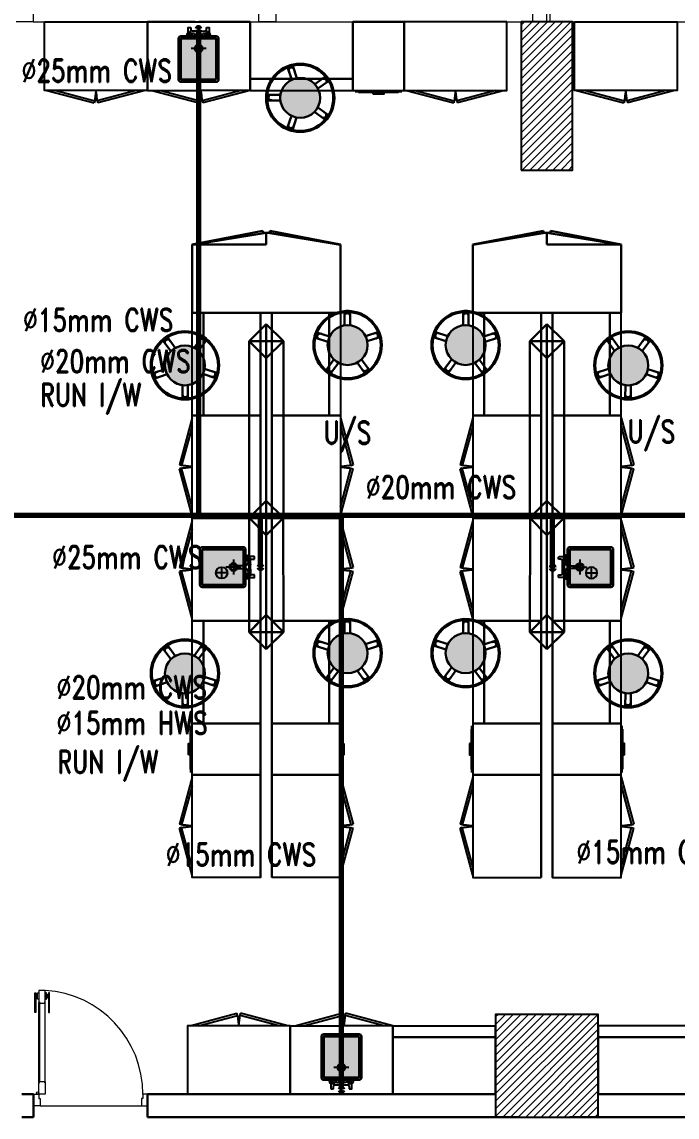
# Model space of a CAD drawing. Extents: x 800 to 995, y 398 to 804.
# Drawn here: x 875.2 to 880.94, y 754.73 to 764.33 of the extents above; entities that cross this region are included whole.
import ezdxf

# ---------------------------------------------------------------- set-up
doc = ezdxf.new("R2010")
doc.units = 0
doc.header["$MEASUREMENT"] = 0
for name, pattern in [('ACAD_ISO02W100', [15, 12, -3]), ('CENTERX2', [4, 2.5, -0.5, 0.5, -0.5]), ('DASHED', [19.05, 12.7, -6.35])]:
    doc.linetypes.add(name, pattern=pattern)
doc.layers.get('0').update_dxf_attribs({"color": 252, "linetype": 'CONTINUOUS', "lineweight": 30})
for name, color, linetype in [('-FUR', 252, 'CONTINUOUS'), ('LAYER8', 3, 'CONTINUOUS'), ('SAN', 2, 'CONTINUOUS')]:
    doc.layers.add(name, color=color, linetype=linetype)
for name, color, linetype, lineweight in [('axis', 1, 'CENTERX2', 5), ('Column', 6, 'CONTINUOUS', 25), ('DOOR', 30, 'CONTINUOUS', 9), ('elev', 90, 'CONTINUOUS', 9), ('hatch', 252, 'CONTINUOUS', 9), ('P-C-WATER', 5, 'CONTINUOUS', 70), ('P-TEXT', 1, 'CONTINUOUS', 25), ('Wall', 252, 'CONTINUOUS', 30), ('WINDOW', 252, 'CONTINUOUS', 5)]:
    doc.layers.add(name, color=color, linetype=linetype, lineweight=lineweight)
doc.styles.add('ROMANC', font='romand.shx')

# ---------------------------------------------------------------- blocks, each defined once
blk = doc.blocks.new('YY5Y5')
at = {"layer": 'SAN', "color": 1}
for p, q in [((433.83, 542.04), (433.83, 538.56)), ((435.73, 542.41), (434.2, 542.41)), ((435.73, 540.55), (435.73, 542.41)), ((446.18, 539.55), (436.73, 539.55)), ((443.04, 539.55), (446.16, 539.55)), ((447.16, 542.41), (447.16, 540.55)), ((448.69, 542.41), (447.16, 542.41)), ((449.07, 538.56), (449.07, 542.04)), ((434.16, 537.56), (433.7, 538.02)), ((434.16, 536.15), (433.7, 535.69)), ((435.58, 537.56), (436.04, 538.02)), ((435.58, 536.15), (436.04, 535.69)), ((436.72, 537.65), (438.25, 537.65)), ((440.5, 535.4), (440.5, 528.74)), ((442.4, 528.74), (442.4, 535.4)), ((444.65, 537.65), (446.18, 537.65)), ((447.32, 537.56), (446.86, 538.02)), ((447.32, 536.15), (446.86, 535.69)), ((448.74, 537.56), (449.2, 538.02)), ((448.74, 536.15), (449.2, 535.69)), ((440.87, 528.36), (442.03, 528.36))]:
    blk.add_line(p, q, dxfattribs=at)
at = {"layer": 'SAN', "color": 1, "linetype": 'Continuous'}
blk.add_line((439.23, 539.55), (439.86, 539.55), dxfattribs=at)
at = {"layer": 'SAN', "color": 2, "linetype": 'DASHED'}
for points in [[(441.45, 532.42), (441.45, 521.63)], [(436.06, 527.03), (446.84, 527.03)]]:
    blk.add_lwpolyline(points, dxfattribs=at)
at = {"layer": 'SAN', "color": 1}
for centre, radius in [((434.87, 536.85), 2), ((434.87, 536.85), 1), ((434.87, 536.85), 0.8), ((448.03, 536.85), 2), ((448.03, 536.85), 1), ((448.03, 536.85), 0.8)]:
    blk.add_circle(centre, radius, dxfattribs=at)
for centre, radius, start, end in [((434.2, 542.04), 0.375, 90, 180), ((436.73, 540.55), 1, 180, 270), ((446.16, 540.55), 1, 270, 0), ((448.69, 542.04), 0.375, 0, 90), ((438.25, 535.4), 2.25, 0, 90), ((444.65, 535.4), 2.25, 90, 180), ((441.45, 527.03), 2.86, 109.43194, 70.56806), ((441.45, 527.03), 2.08, 117.27647, 62.72353), ((440.87, 528.74), 0.375, 180, 270), ((442.03, 528.74), 0.375, 270, 360)]:
    blk.add_arc(centre, radius, start, end, dxfattribs=at)
blk = doc.blocks.new('fd')
at = {"layer": '-FUR'}
h = blk.add_hatch(color=254, dxfattribs=at)
h.paths.add_polyline_path([(1322.6636, 576.6994), (1322.3536, 576.6994), (1322.3536, 577.0594), (1322.6636, 577.0594)], flags=16)
edge = h.paths.add_edge_path()
edge.add_line((1322.6636, 576.6794), (1322.3536, 576.6794))
edge.add_arc((1322.3536, 576.6994), 0.02, 180, 270, ccw=False)
edge.add_line((1322.3336, 576.6994), (1322.3336, 577.0594))
edge.add_arc((1322.3536, 577.0594), 0.02, 90, 180, ccw=False)
edge.add_line((1322.3536, 577.0794), (1322.6636, 577.0794))
edge.add_arc((1322.6636, 577.0594), 0.02, 0, 90, ccw=False)
edge.add_line((1322.6836, 577.0594), (1322.6836, 576.6994))
edge.add_arc((1322.6636, 576.6994), 0.02, -90, 0, ccw=False)
blk.add_hatch(color=253, dxfattribs=at).paths.add_polyline_path([(1322.6636, 577.0594), (1322.6636, 576.6994), (1322.3536, 576.6994), (1322.3536, 577.0594)])
h = blk.add_hatch(color=251, dxfattribs=at)
h.paths.add_polyline_path([(1322.6337, 577.0294), (1322.6636, 577.0594), (1322.6636, 576.6994), (1322.6336, 576.7294)])
h.paths.add_polyline_path([(1322.6336, 576.7294), (1322.6636, 576.6994), (1322.3536, 576.6994), (1322.3836, 576.7294)])
h = blk.add_hatch(color=252, dxfattribs=at)
h.paths.add_polyline_path([(1322.3836, 577.0294), (1322.3536, 577.0594), (1322.6636, 577.0594), (1322.6337, 577.0294)])
h.paths.add_polyline_path([(1322.3836, 576.7294), (1322.3536, 576.6994), (1322.3536, 577.0594), (1322.3836, 577.0294)])
for p, q in [((1322.4784, 577.2056), (1322.0597, 577.2056)), ((1322.4784, 577.2056), (1322.9597, 577.2056)), ((1322.0597, 576.6056), (1322.5097, 576.6056)), ((1322.9597, 576.6056), (1322.5097, 576.6056))]:
    blk.add_line(p, q, dxfattribs=at)
at = {"layer": '-FUR', "linetype": 'ACAD_ISO02W100'}
for p, q in [((1322.0597, 577.2056), (1322.5097, 577.2056)), ((1322.9597, 577.2056), (1322.5097, 577.2056)), ((1322.0997, 576.6056), (1322.5133, 576.4948)), ((1322.177, 576.6056), (1322.5185, 576.5141)), ((1322.8824, 576.6056), (1322.541, 576.5141)), ((1322.9597, 576.6056), (1322.5462, 576.4948)), ((1322.5185, 576.5141), (1322.5133, 576.4948)), ((1322.541, 576.5141), (1322.5462, 576.4948))]:
    blk.add_line(p, q, dxfattribs=at)
for centre, start, end in [((1324.045, 576.3727), 171.26112, 174.70691), ((1321.0144, 576.3727), 5.29309, 8.73888)]:
    blk.add_arc(centre, 1.5331, start, end, dxfattribs=at)
for p, q in [((1322.0597, 577.2056), (1322.0597, 576.6056)), ((1322.9597, 577.2056), (1322.9597, 576.6056))]:
    blk.add_line(p, q)
blk.add_lwpolyline([(1322.6636, 576.6794), (1322.3536, 576.6794, -0.414214), (1322.3336, 576.6994), (1322.3336, 577.0594, -0.414214), (1322.3536, 577.0794), (1322.6636, 577.0794, -0.414214), (1322.6836, 577.0594), (1322.6836, 576.6994, -0.414214)], format="xyb", close=True)
blk.add_lwpolyline([(1322.6636, 576.6794), (1322.3536, 576.6794, -0.414214), (1322.3336, 576.6994), (1322.3336, 577.0594, -0.414214), (1322.3536, 577.0794), (1322.6636, 577.0794, -0.414214), (1322.6836, 577.0594), (1322.6836, 576.6994, -0.414214)], format="xyb", close=True)
blk.add_lwpolyline([(1322.6636, 576.6994), (1322.3536, 576.6994), (1322.3536, 577.0594), (1322.6636, 577.0594)], close=True)
at = {"extrusion": (0, 0, -1), "xscale": 0.0121000000000322, "yscale": 0.0121000000000322, "zscale": -0.0121}
blk.add_blockref('YY5Y5', (-1327.8502, 570.5947), dxfattribs=at)
blk = doc.blocks.new('juy')
blk.add_line((1322.9597, 577.2056), (1322.9597, 576.6056))
blk.add_blockref('fd', (0, 0))
blk = doc.blocks.new('vfd')
at = {"layer": '-FUR'}
h = blk.add_hatch(color=254, dxfattribs=at)
h.paths.add_polyline_path([(1316.635, 565.8296), (1316.635, 566.1396), (1316.275, 566.1396), (1316.275, 565.8296)], flags=16)
edge = h.paths.add_edge_path()
edge.add_line((1316.655, 565.8296), (1316.655, 566.1396))
edge.add_ellipse((1316.635, 566.1396), major_axis=(-0.0141, -0.0141), ratio=1, start_angle=135, end_angle=225)
edge.add_line((1316.635, 566.1596), (1316.275, 566.1596))
edge.add_ellipse((1316.275, 566.1396), major_axis=(-0.0141, -0.0141), ratio=1, start_angle=225, end_angle=315)
edge.add_line((1316.255, 566.1396), (1316.255, 565.8296))
edge.add_ellipse((1316.275, 565.8296), major_axis=(0.0141, -0.0141), ratio=1, start_angle=225, end_angle=315)
edge.add_line((1316.275, 565.8096), (1316.635, 565.8096))
edge.add_ellipse((1316.635, 565.8296), major_axis=(0.0141, -0.0141), ratio=1, start_angle=-45, end_angle=45)
blk.add_hatch(color=253, dxfattribs=at).paths.add_polyline_path([(1316.275, 565.8296), (1316.635, 565.8296), (1316.635, 566.1396), (1316.275, 566.1396)])
h = blk.add_hatch(color=251, dxfattribs=at)
h.paths.add_polyline_path([(1316.305, 565.8596), (1316.275, 565.8296), (1316.635, 565.8296), (1316.605, 565.8596)])
h.paths.add_polyline_path([(1316.605, 565.8596), (1316.635, 565.8296), (1316.635, 566.1396), (1316.605, 566.1096)])
h = blk.add_hatch(color=252, dxfattribs=at)
h.paths.add_polyline_path([(1316.305, 566.1096), (1316.275, 566.1396), (1316.275, 565.8296), (1316.305, 565.8596)])
h.paths.add_polyline_path([(1316.605, 566.1096), (1316.635, 566.1396), (1316.275, 566.1396), (1316.305, 566.1096)])
blk.add_lwpolyline([(1316.655, 565.8296), (1316.655, 566.1396, 0.414214), (1316.635, 566.1596), (1316.275, 566.1596, 0.414214), (1316.255, 566.1396), (1316.255, 565.8296, 0.414214), (1316.275, 565.8096), (1316.635, 565.8096, 0.414214)], format="xyb", close=True)
blk.add_lwpolyline([(1316.655, 565.8296), (1316.655, 566.1396, 0.414214), (1316.635, 566.1596), (1316.275, 566.1596, 0.414214), (1316.255, 566.1396), (1316.255, 565.8296, 0.414214), (1316.275, 565.8096), (1316.635, 565.8096, 0.414214)], format="xyb", close=True)
blk.add_lwpolyline([(1316.635, 565.8296), (1316.635, 566.1396), (1316.275, 566.1396), (1316.275, 565.8296)], close=True)
at = {"layer": 'LAYER8'}
for p, q in [((1316.415, 566.0346), (1316.515, 566.0346)), ((1316.465, 566.0846), (1316.465, 565.9846))]:
    blk.add_line(p, q, dxfattribs=at)
blk.add_circle((1316.465, 566.0346), 0.05, dxfattribs=at)
at = {"xscale": 0.0121, "yscale": 0.0121, "zscale": 0.0121, "rotation": 89.99999999999997}
blk.add_blockref('YY5Y5', (1322.7397, 560.6431), dxfattribs=at)

msp = doc.modelspace()

# ---------------------------------------------------------------- hatches: boundary and pattern name
h = msp.add_hatch(color=256)
h.set_gradient(color1=(132, 132, 132), name='SPHERICAL')
h.paths.add_polyline_path([(877.6352, 763.8407, -1), (877.6352, 763.4907, -1)])
h = msp.add_hatch(color=256)
h.set_gradient(color1=(132, 132, 132), name='SPHERICAL')
h.paths.add_polyline_path([(877.8752, 761.4986, 1), (878.2252, 761.4986, 1)])
h = msp.add_hatch(color=256)
h.set_gradient(color1=(132, 132, 132), name='SPHERICAL')
h.paths.add_polyline_path([(879.2591, 761.4986, -1), (878.9091, 761.4986, -1)])
h = msp.add_hatch(color=256)
h.set_gradient(color1=(132, 132, 132), name='SPHERICAL')
h.paths.add_polyline_path([(876.8, 761.3206, 1), (876.45, 761.3206, 1)])
h = msp.add_hatch(color=256)
h.set_gradient(color1=(132, 132, 132), name='SPHERICAL')
h.paths.add_polyline_path([(880.3343, 761.3206, -1), (880.6843, 761.3206, -1)])
h = msp.add_hatch(color=256)
h.set_gradient(color1=(132, 132, 132), name='SPHERICAL')
h.paths.add_polyline_path([(877.8752, 758.7986, 1), (878.2252, 758.7986, 1)])
h = msp.add_hatch(color=256)
h.set_gradient(color1=(132, 132, 132), name='SPHERICAL')
h.paths.add_polyline_path([(879.2591, 758.7986, -1), (878.9091, 758.7986, -1)])
h = msp.add_hatch(color=256)
h.set_gradient(color1=(132, 132, 132), name='SPHERICAL')
h.paths.add_polyline_path([(876.8, 758.6206, 1), (876.45, 758.6206, 1)])
h = msp.add_hatch(color=256)
h.set_gradient(color1=(132, 132, 132), name='SPHERICAL')
h.paths.add_polyline_path([(880.3343, 758.6206, -1), (880.6843, 758.6206, -1)])
at = {"layer": 'hatch'}
h = msp.add_hatch(dxfattribs=at)
h.set_pattern_fill('ANSI31', color=252, scale=0.015, style=0)
h.set_pattern_definition([(45, (1093.753867, 427.209505), (-0.0336759605, 0.0336759605), [])])
h.paths.add_polyline_path([(879.5717, 763.0316), (880.0217, 763.0316), (880.0217, 764.3316), (879.5717, 764.3316)])
h = msp.add_hatch(dxfattribs=at)
h.set_pattern_fill('ANSI31', color=252, scale=0.015, style=0)
h.set_pattern_definition([(45, (1106.778867, 432.509505), (-0.0336759605, 0.0336759605), [])])
h.paths.add_polyline_path([(879.3467, 754.7316), (880.2467, 754.7316), (880.2467, 755.6316), (879.3467, 755.6316)])

# ---------------------------------------------------------------- linework, layer by layer
at = {"layer": '-FUR', "linetype": 'ACAD_ISO02W100'}
for p, q in [((878.0962, 764.3316), (878.5462, 764.3316)), ((880.0367, 764.3316), (880.9367, 764.3316)), ((875.4162, 763.7316), (875.8298, 763.6208)), ((875.4935, 763.7316), (875.835, 763.6401)), ((876.199, 763.7316), (875.8575, 763.6401)), ((876.2762, 763.7316), (875.8627, 763.6208)), ((877.1962, 763.7316), (878.0962, 763.7316)), ((878.5662, 763.7316), (878.9798, 763.6208)), ((878.6435, 763.7316), (878.985, 763.6401)), ((879.349, 763.7316), (879.0075, 763.6401)), ((879.4262, 763.7316), (879.0127, 763.6208)), ((880.0567, 763.7316), (880.4703, 763.6208)), ((880.134, 763.7316), (880.4754, 763.6401)), ((880.8394, 763.7316), (880.498, 763.6401)), ((880.9167, 763.7316), (880.5031, 763.6208)), ((875.835, 763.6401), (875.8298, 763.6208)), ((875.8575, 763.6401), (875.8627, 763.6208)), ((878.985, 763.6401), (878.9798, 763.6208)), ((879.0075, 763.6401), (879.0127, 763.6208)), ((880.4754, 763.6401), (880.4703, 763.6208)), ((880.498, 763.6401), (880.5031, 763.6208)), ((876.6876, 760.8816), (876.6876, 761.7816)), ((877.9876, 761.7816), (877.9876, 760.8816)), ((879.1467, 761.7816), (879.1467, 760.8816)), ((880.4467, 760.8816), (880.4467, 761.7816)), ((876.6876, 760.8616), (876.5768, 760.448)), ((877.2876, 760.8816), (877.2876, 759.9816)), ((877.3876, 759.9816), (877.3876, 760.8816)), ((877.9876, 760.8616), (878.0984, 760.448)), ((879.1467, 760.8616), (879.0359, 760.448)), ((879.7467, 759.9816), (879.7467, 760.8816)), ((879.8467, 760.8816), (879.8467, 759.9816)), ((880.4467, 760.8616), (880.5575, 760.448)), ((876.6876, 760.7843), (876.5961, 760.4428)), ((877.9876, 760.7843), (878.0791, 760.4428)), ((879.1467, 760.7843), (879.0552, 760.4428)), ((880.4467, 760.7843), (880.5382, 760.4428)), ((876.5961, 760.4428), (876.5768, 760.448)), ((876.5961, 760.4203), (876.5768, 760.4151)), ((876.6876, 760.0788), (876.5961, 760.4203)), ((877.9876, 760.0788), (878.0791, 760.4203)), ((878.0791, 760.4428), (878.0984, 760.448)), ((878.0791, 760.4203), (878.0984, 760.4151)), ((879.0552, 760.4428), (879.0359, 760.448)), ((879.0552, 760.4203), (879.0359, 760.4151)), ((879.1467, 760.0788), (879.0552, 760.4203)), ((880.4467, 760.0788), (880.5382, 760.4203)), ((880.5382, 760.4428), (880.5575, 760.448)), ((880.5382, 760.4203), (880.5575, 760.4151)), ((876.6876, 760.0016), (876.5768, 760.4151)), ((877.9876, 760.0016), (878.0984, 760.4151)), ((879.1467, 760.0016), (879.0359, 760.4151)), ((880.4467, 760.0016), (880.5575, 760.4151)), ((876.6876, 759.9616), (876.5768, 759.548)), ((877.2876, 759.9816), (877.2876, 759.0816)), ((877.3876, 759.0816), (877.3876, 759.9816)), ((877.9876, 759.9616), (878.0984, 759.548)), ((879.1467, 759.9616), (879.0359, 759.548)), ((879.7467, 759.0816), (879.7467, 759.9816)), ((879.8467, 759.9816), (879.8467, 759.0816)), ((880.4467, 759.9616), (880.5575, 759.548)), ((876.6876, 759.8843), (876.5961, 759.5428)), ((877.9876, 759.8843), (878.0791, 759.5428)), ((879.1467, 759.8843), (879.0552, 759.5428)), ((880.4467, 759.8843), (880.5382, 759.5428)), ((876.5961, 759.5428), (876.5768, 759.548)), ((876.5961, 759.5203), (876.5768, 759.5151)), ((876.6876, 759.1016), (876.5768, 759.5151)), ((876.6876, 759.1788), (876.5961, 759.5203)), ((877.9876, 759.1788), (878.0791, 759.5203)), ((877.9876, 759.1016), (878.0984, 759.5151)), ((878.0791, 759.5428), (878.0984, 759.548)), ((878.0791, 759.5203), (878.0984, 759.5151)), ((879.0552, 759.5428), (879.0359, 759.548)), ((879.0552, 759.5203), (879.0359, 759.5151)), ((879.1467, 759.1016), (879.0359, 759.5151)), ((879.1467, 759.1788), (879.0552, 759.5203)), ((880.4467, 759.1788), (880.5382, 759.5203)), ((880.4467, 759.1016), (880.5575, 759.5151)), ((880.5382, 759.5428), (880.5575, 759.548)), ((880.5382, 759.5203), (880.5575, 759.5151)), ((876.6876, 758.1816), (876.6876, 759.0816)), ((877.9876, 759.0816), (877.9876, 758.1816)), ((879.1467, 759.0816), (879.1467, 758.1816)), ((880.4467, 758.1816), (880.4467, 759.0816)), ((877.2876, 757.7316), (877.2876, 758.1816)), ((877.3876, 758.1816), (877.3876, 757.7316)), ((879.7467, 758.1816), (879.7467, 757.7316)), ((879.8467, 757.7316), (879.8467, 758.1816)), ((877.2876, 757.7316), (877.2876, 756.8316)), ((877.3876, 756.8316), (877.3876, 757.7316)), ((879.7467, 756.8316), (879.7467, 757.7316)), ((879.8467, 757.7316), (879.8467, 756.8316)), ((876.6876, 757.7116), (876.5768, 757.298)), ((876.6876, 757.6343), (876.5961, 757.2928)), ((877.9876, 757.7116), (878.0984, 757.298)), ((877.9876, 757.6343), (878.0791, 757.2928)), ((879.1467, 757.7116), (879.0359, 757.298)), ((879.1467, 757.6343), (879.0552, 757.2928)), ((880.4467, 757.7116), (880.5575, 757.298)), ((880.4467, 757.6343), (880.5382, 757.2928)), ((876.5961, 757.2928), (876.5768, 757.298)), ((876.5961, 757.2703), (876.5768, 757.2651)), ((876.6876, 756.8516), (876.5768, 757.2651)), ((876.6876, 756.9288), (876.5961, 757.2703)), ((877.9876, 756.9288), (878.0791, 757.2703)), ((877.9876, 756.8516), (878.0984, 757.2651)), ((878.0791, 757.2928), (878.0984, 757.298)), ((878.0791, 757.2703), (878.0984, 757.2651)), ((879.0552, 757.2928), (879.0359, 757.298)), ((879.0552, 757.2703), (879.0359, 757.2651)), ((879.1467, 756.8516), (879.0359, 757.2651)), ((879.1467, 756.9288), (879.0552, 757.2703)), ((880.4467, 756.9288), (880.5382, 757.2703)), ((880.4467, 756.8516), (880.5575, 757.2651)), ((880.5382, 757.2928), (880.5575, 757.298)), ((880.5382, 757.2703), (880.5575, 757.2651)), ((876.6667, 755.5316), (877.0803, 755.6424)), ((876.744, 755.5316), (877.0854, 755.6231)), ((877.0854, 755.6231), (877.0803, 755.6424)), ((877.108, 755.6231), (877.1131, 755.6424)), ((877.4494, 755.5316), (877.108, 755.6231)), ((877.5267, 755.5316), (877.1131, 755.6424)), ((878.4467, 755.5316), (879.3467, 755.5316)), ((881.1467, 755.5316), (880.2467, 755.5316)), ((876.6467, 754.9316), (877.5467, 754.9316))]:
    msp.add_line(p, q, dxfattribs=at)
at = {"layer": '-FUR'}
for p, q in [((878.1162, 763.7216), (878.5262, 763.7216)), ((878.1462, 763.7166), (878.4962, 763.7166)), ((876.6726, 757.7816), (876.6726, 758.1316)), ((876.6776, 757.7516), (876.6776, 758.1616)), ((877.9976, 758.1616), (877.9976, 757.7516)), ((878.0026, 758.1316), (878.0026, 757.7816)), ((879.1317, 758.1316), (879.1317, 757.7816)), ((879.1367, 758.1616), (879.1367, 757.7516)), ((880.4567, 757.7516), (880.4567, 758.1616)), ((880.4617, 757.7816), (880.4617, 758.1316))]:
    msp.add_line(p, q, dxfattribs=at)
for points in [[(875.3962, 764.3316), (876.2962, 764.3316), (876.2962, 763.7316), (875.3962, 763.7316)], [(878.0962, 763.7316), (878.5462, 763.7316), (878.5462, 764.3316), (878.0962, 764.3316)], [(879.4462, 764.3316), (878.5462, 764.3316), (878.5462, 763.7316), (879.4462, 763.7316)], [(880.0367, 764.3316), (880.9367, 764.3316), (880.9367, 763.7316), (880.0367, 763.7316)], [(877.2876, 760.8816), (877.2876, 759.9816), (876.6876, 759.9816), (876.6876, 760.8816)], [(877.3876, 759.9816), (877.3876, 760.8816), (877.9876, 760.8816), (877.9876, 759.9816)], [(879.7467, 759.9816), (879.7467, 760.8816), (879.1467, 760.8816), (879.1467, 759.9816)], [(879.8467, 760.8816), (879.8467, 759.9816), (880.4467, 759.9816), (880.4467, 760.8816)], [(877.2876, 759.9816), (877.2876, 759.0816), (876.6876, 759.0816), (876.6876, 759.9816)], [(877.3876, 759.0816), (877.3876, 759.9816), (877.9876, 759.9816), (877.9876, 759.0816)], [(879.7467, 759.0816), (879.7467, 759.9816), (879.1467, 759.9816), (879.1467, 759.0816)], [(879.8467, 759.9816), (879.8467, 759.0816), (880.4467, 759.0816), (880.4467, 759.9816)], [(876.6876, 757.7316), (876.6876, 758.1816), (877.2876, 758.1816), (877.2876, 757.7316)], [(877.9876, 758.1816), (877.9876, 757.7316), (877.3876, 757.7316), (877.3876, 758.1816)], [(879.1467, 758.1816), (879.1467, 757.7316), (879.7467, 757.7316), (879.7467, 758.1816)], [(880.4467, 757.7316), (880.4467, 758.1816), (879.8467, 758.1816), (879.8467, 757.7316)], [(877.2876, 757.7316), (877.2876, 756.8316), (876.6876, 756.8316), (876.6876, 757.7316)], [(877.3876, 756.8316), (877.3876, 757.7316), (877.9876, 757.7316), (877.9876, 756.8316)], [(879.7467, 756.8316), (879.7467, 757.7316), (879.1467, 757.7316), (879.1467, 756.8316)], [(879.8467, 757.7316), (879.8467, 756.8316), (880.4467, 756.8316), (880.4467, 757.7316)], [(876.6467, 754.9316), (877.5467, 754.9316), (877.5467, 755.5316), (876.6467, 755.5316)]]:
    msp.add_lwpolyline(points, close=True, dxfattribs=at)
at = {"layer": '-FUR', "color": 1}
for points in [[(878.2712, 763.7016), (878.3712, 763.7016), (878.3712, 763.7116), (878.2712, 763.7116)], [(876.6576, 757.9066), (876.6576, 758.0066), (876.6676, 758.0066), (876.6676, 757.9066)], [(878.0176, 758.0066), (878.0176, 757.9066), (878.0076, 757.9066), (878.0076, 758.0066)], [(879.1167, 758.0066), (879.1167, 757.9066), (879.1267, 757.9066), (879.1267, 758.0066)], [(880.4767, 757.9066), (880.4767, 758.0066), (880.4667, 758.0066), (880.4667, 757.9066)]]:
    msp.add_lwpolyline(points, close=True, dxfattribs=at)
at = {"layer": '-FUR', "linetype": 'ACAD_ISO02W100'}
for centre, start, end in [((877.3615, 763.4986), 171.26112, 174.70691), ((874.331, 763.4986), 5.29309, 8.73888), ((880.5115, 763.4986), 171.26112, 174.70691), ((877.481, 763.4986), 5.29309, 8.73888), ((882.002, 763.4986), 171.26112, 174.70691), ((878.9714, 763.4986), 5.29309, 8.73888), ((876.4547, 758.9163), 81.26112, 84.70691), ((876.4547, 761.9468), 275.29309, 278.73888), ((878.2205, 758.9163), 95.29309, 98.73888), ((878.2205, 761.9468), 261.26112, 264.70691), ((878.9138, 758.9163), 81.26112, 84.70691), ((878.9138, 761.9468), 275.29309, 278.73888), ((880.6796, 758.9163), 95.29309, 98.73888), ((880.6796, 761.9468), 261.26112, 264.70691), ((876.4547, 758.0163), 81.26112, 84.70691), ((876.4547, 761.0468), 275.29309, 278.73888), ((878.2205, 758.0163), 95.29309, 98.73888), ((878.2205, 761.0468), 261.26112, 264.70691), ((878.9138, 758.0163), 81.26112, 84.70691), ((878.9138, 761.0468), 275.29309, 278.73888), ((880.6796, 758.0163), 95.29309, 98.73888), ((880.6796, 761.0468), 261.26112, 264.70691), ((876.4547, 755.7663), 81.26112, 84.70691), ((876.4547, 758.7968), 275.29309, 278.73888), ((878.2205, 755.7663), 95.29309, 98.73888), ((878.2205, 758.7968), 261.26112, 264.70691), ((878.9138, 755.7663), 81.26112, 84.70691), ((878.9138, 758.7968), 275.29309, 278.73888), ((880.6796, 755.7663), 95.29309, 98.73888), ((880.6796, 758.7968), 261.26112, 264.70691), ((878.612, 755.7645), 185.29309, 188.73888), ((875.5814, 755.7645), 351.26112, 354.70691)]:
    msp.add_arc(centre, 1.5331, start, end, dxfattribs=at)
for p, q in [((877.1962, 763.7316), (877.1962, 764.3316)), ((878.0962, 764.3316), (878.0962, 763.7316)), ((877.5609, 763.8241), (877.5248, 763.9337)), ((877.5313, 763.9463), (877.5574, 763.9547)), ((877.6062, 763.8382), (877.5716, 763.9461)), ((878.0962, 763.8316), (877.1962, 763.8316)), ((877.763, 763.7853), (877.8561, 763.8535)), ((877.7904, 763.7466), (877.8823, 763.8129)), ((877.87, 763.8513), (877.8861, 763.829)), ((878.0962, 763.7316), (878.0962, 763.8316)), ((877.3362, 763.6535), (877.3363, 763.681)), ((877.4621, 763.6914), (877.3488, 763.6918)), ((877.4616, 763.644), (877.3462, 763.6435)), ((877.5573, 763.509), (877.5219, 763.4013)), ((877.6022, 763.4938), (877.567, 763.3839)), ((877.7602, 763.5431), (877.8516, 763.4762)), ((877.7885, 763.5812), (877.8822, 763.5137)), ((877.8843, 763.4997), (877.8681, 763.4775)), ((877.5544, 763.3775), (877.5283, 763.3861)), ((876.6876, 762.3816), (877.3076, 762.5016)), ((876.7076, 762.3816), (877.3376, 762.4816)), ((877.3076, 762.4816), (877.3076, 762.5016)), ((877.3376, 762.4816), (877.3076, 762.4816)), ((877.3376, 762.3816), (877.3376, 762.4816)), ((877.3376, 762.4816), (877.3676, 762.4816)), ((877.9676, 762.3816), (877.3526, 762.4816)), ((877.3676, 762.4816), (877.3676, 762.5016)), ((877.9876, 762.3816), (877.3676, 762.5016)), ((879.1467, 762.3816), (879.7667, 762.5016)), ((879.1667, 762.3816), (879.7817, 762.4816)), ((879.7667, 762.4816), (879.7667, 762.5016)), ((879.7967, 762.4816), (879.7667, 762.4816)), ((879.7967, 762.3816), (879.7967, 762.4816)), ((879.7967, 762.4816), (879.8267, 762.4816)), ((880.4267, 762.3816), (879.7967, 762.4816)), ((879.8267, 762.4816), (879.8267, 762.5016)), ((880.4467, 762.3816), (879.8267, 762.5016)), ((876.6876, 761.7816), (876.6876, 762.3816)), ((876.6876, 762.3816), (877.3376, 762.3816)), ((876.6876, 762.3816), (876.7076, 762.3816)), ((877.9876, 762.3816), (877.9676, 762.3816)), ((877.9876, 762.3816), (877.9876, 761.7816)), ((879.1467, 762.3816), (879.1467, 761.7816)), ((879.1467, 762.3816), (879.1667, 762.3816)), ((880.4467, 762.3816), (879.7967, 762.3816)), ((880.4467, 762.3816), (880.4267, 762.3816)), ((880.4467, 761.7816), (880.4467, 762.3816)), ((876.6876, 761.7816), (877.9876, 761.7816)), ((877.2876, 761.7816), (876.6876, 761.7816)), ((876.6876, 761.7816), (876.7876, 761.7816)), ((876.7876, 761.7816), (876.7876, 760.8816)), ((877.2876, 760.8816), (877.2876, 761.7816)), ((877.9876, 761.7816), (877.3876, 761.7816)), ((877.3876, 761.7816), (877.3876, 760.8816)), ((877.8876, 760.8816), (877.8876, 761.7816)), ((878.0245, 761.6717), (878.0241, 761.785)), ((878.0624, 761.7977), (878.0349, 761.7976)), ((878.0719, 761.6723), (878.0724, 761.7877)), ((879.0624, 761.6723), (879.0619, 761.7877)), ((879.0719, 761.7977), (879.0994, 761.7976)), ((879.1098, 761.6717), (879.1102, 761.785)), ((880.4467, 761.7816), (879.1467, 761.7816)), ((879.1467, 761.7816), (879.7467, 761.7816)), ((879.2467, 760.8816), (879.2467, 761.7816)), ((879.7467, 761.7816), (879.7467, 760.8816)), ((879.8467, 760.8816), (879.8467, 761.7816)), ((879.8467, 761.7816), (880.4467, 761.7816)), ((880.4467, 761.7816), (880.3467, 761.7816)), ((880.3467, 761.7816), (880.3467, 760.8816)), ((877.3378, 761.6834), (877.1878, 761.5334)), ((877.3378, 759.9834), (877.3378, 761.6834)), ((877.3378, 761.5334), (877.3378, 761.6834)), ((877.3378, 761.6834), (877.4878, 761.5334)), ((879.7965, 761.6834), (879.6465, 761.5334)), ((879.7965, 759.9834), (879.7965, 761.6834)), ((879.7965, 761.5334), (879.7965, 761.6834)), ((879.7965, 761.6834), (879.9465, 761.5334)), ((876.4591, 761.5697), (876.4369, 761.5534)), ((876.8106, 761.5554), (876.7883, 761.5714)), ((877.7696, 761.6026), (877.7612, 761.5764)), ((877.8918, 761.5729), (877.7821, 761.6091)), ((878.2069, 761.5765), (878.3145, 761.6119)), ((878.3384, 761.5795), (878.3298, 761.6056)), ((878.7959, 761.5795), (878.8045, 761.6056)), ((878.9274, 761.5765), (878.8198, 761.6119)), ((879.2425, 761.5729), (879.3522, 761.6091)), ((879.3647, 761.6026), (879.3731, 761.5764)), ((880.3237, 761.5554), (880.346, 761.5714)), ((880.6752, 761.5697), (880.6974, 761.5534)), ((876.5025, 761.4455), (876.4355, 761.5369)), ((876.5405, 761.4738), (876.473, 761.5675)), ((876.706, 761.4757), (876.7722, 761.5676)), ((876.7446, 761.4483), (876.8129, 761.5414)), ((877.4878, 761.5334), (877.1878, 761.5334)), ((877.1878, 761.5334), (877.1878, 759.9834)), ((877.3378, 761.3834), (877.1878, 761.5334)), ((877.1878, 761.5334), (877.4878, 761.5334)), ((877.3378, 761.5334), (877.3378, 761.3834)), ((877.4878, 761.5334), (877.3378, 761.3834)), ((877.4878, 759.9834), (877.4878, 761.5334)), ((877.8776, 761.5277), (877.7698, 761.5623)), ((878.2221, 761.5316), (878.332, 761.5668)), ((878.9122, 761.5316), (878.8023, 761.5668)), ((879.2567, 761.5277), (879.3646, 761.5623)), ((879.6465, 759.9834), (879.6465, 761.5334)), ((879.6465, 761.5334), (879.9465, 761.5334)), ((879.9465, 761.5334), (879.6465, 761.5334)), ((879.6465, 761.5334), (879.7965, 761.3834)), ((879.7965, 761.5334), (879.7965, 761.3834)), ((879.7965, 761.3834), (879.9465, 761.5334)), ((879.9465, 761.5334), (879.9465, 759.9834)), ((880.3897, 761.4483), (880.3214, 761.5414)), ((880.4284, 761.4757), (880.3621, 761.5676)), ((880.5938, 761.4738), (880.6613, 761.5675)), ((880.6318, 761.4455), (880.6988, 761.5369)), ((877.2876, 756.8316), (877.2876, 761.4336)), ((877.3378, 761.3834), (877.3378, 760.5334)), ((877.3876, 761.4331), (877.3876, 756.8316)), ((879.7467, 761.4331), (879.7467, 756.8316)), ((879.7965, 761.3834), (879.7965, 760.5334)), ((879.8467, 756.8316), (879.8467, 761.4336)), ((876.4531, 761.2876), (876.3432, 761.2524)), ((876.7976, 761.2915), (876.9055, 761.2569)), ((877.9306, 761.3709), (877.8623, 761.2778)), ((877.9693, 761.3435), (877.903, 761.2516)), ((878.1347, 761.3454), (878.2022, 761.2517)), ((878.1727, 761.3737), (878.2397, 761.2822)), ((878.9616, 761.3737), (878.8946, 761.2822)), ((878.9996, 761.3454), (878.9321, 761.2517)), ((879.1651, 761.3435), (879.2313, 761.2516)), ((879.2037, 761.3709), (879.272, 761.2778)), ((880.3367, 761.2915), (880.2289, 761.2569)), ((880.6812, 761.2876), (880.7911, 761.2524)), ((876.3368, 761.2397), (876.3454, 761.2136)), ((876.4683, 761.2426), (876.3607, 761.2072)), ((876.7834, 761.2463), (876.8931, 761.2101)), ((876.9056, 761.2166), (876.9141, 761.2428)), ((877.8646, 761.2638), (877.8869, 761.2478)), ((878.2161, 761.2495), (878.2383, 761.2658)), ((878.9182, 761.2495), (878.896, 761.2658)), ((879.2697, 761.2638), (879.2474, 761.2478)), ((880.2287, 761.2166), (880.2203, 761.2428)), ((880.3509, 761.2463), (880.2412, 761.2101)), ((880.666, 761.2426), (880.7736, 761.2072)), ((880.7975, 761.2397), (880.7889, 761.2136)), ((876.6033, 761.1469), (876.6028, 761.0315)), ((876.6507, 761.1475), (876.6511, 761.0342)), ((880.4836, 761.1475), (880.4832, 761.0342)), ((880.531, 761.1469), (880.5315, 761.0315)), ((876.6128, 761.0215), (876.6403, 761.0216)), ((880.5215, 761.0215), (880.494, 761.0216)), ((876.6876, 760.8816), (877.2876, 760.8816)), ((877.3876, 760.8816), (877.9876, 760.8816)), ((877.9876, 760.8816), (877.8876, 760.8816)), ((879.7467, 760.8816), (879.1467, 760.8816)), ((879.1467, 760.8816), (879.2467, 760.8816)), ((880.4467, 760.8816), (879.8467, 760.8816)), ((877.3378, 760.1334), (877.1878, 759.9834)), ((877.3378, 759.9834), (877.3378, 760.1334)), ((877.3378, 760.1334), (877.4878, 759.9834)), ((879.7965, 760.1334), (879.6465, 759.9834)), ((879.7965, 759.9834), (879.7965, 760.1334)), ((879.7965, 760.1334), (879.9465, 759.9834)), ((877.4878, 759.9834), (877.1878, 759.9834)), ((877.3378, 759.8334), (877.1878, 759.9834)), ((877.1878, 759.9834), (877.4878, 759.9834)), ((877.1878, 759.9834), (877.1878, 758.9834)), ((877.3876, 759.9816), (877.3376, 759.9816)), ((877.3378, 759.9834), (877.3378, 759.8334)), ((877.4878, 759.9834), (877.3378, 759.8334)), ((877.4878, 758.9834), (877.4861, 759.9816)), ((879.6465, 759.9834), (879.9465, 759.9834)), ((879.9465, 759.9834), (879.6465, 759.9834)), ((879.6465, 759.9834), (879.7965, 759.8334)), ((879.6465, 758.9834), (879.6483, 759.9816)), ((879.7467, 759.9816), (879.7967, 759.9816)), ((879.7965, 759.9834), (879.7965, 759.8334)), ((879.7965, 759.8334), (879.9465, 759.9834)), ((879.9465, 759.9834), (879.9465, 758.9834)), ((877.3378, 759.8334), (877.3378, 758.9834)), ((879.7965, 759.8334), (879.7965, 758.9834)), ((877.2876, 759.0816), (876.6876, 759.0816)), ((876.6876, 759.0816), (876.7876, 759.0816)), ((876.7876, 759.0816), (876.7876, 758.1816)), ((877.3378, 759.1334), (877.1878, 758.9834)), ((877.3378, 759.1334), (877.1878, 758.9834)), ((877.2876, 759.0831), (877.1878, 758.9834)), ((877.2876, 758.1816), (877.2876, 759.0816)), ((877.4878, 758.9834), (877.3378, 759.1334)), ((877.3378, 758.9834), (877.3378, 759.1334)), ((877.4878, 758.9834), (877.3378, 759.1334)), ((877.9876, 759.0816), (877.3876, 759.0816)), ((877.3876, 759.0816), (877.3876, 758.1816)), ((877.3896, 759.0816), (877.4878, 758.9834)), ((877.8876, 758.1816), (877.8876, 759.0816)), ((878.0245, 758.9717), (878.0241, 759.085)), ((878.0624, 759.0977), (878.0349, 759.0976)), ((878.0719, 758.9723), (878.0724, 759.0877)), ((879.0624, 758.9723), (879.0619, 759.0877)), ((879.0719, 759.0977), (879.0994, 759.0976)), ((879.1098, 758.9717), (879.1102, 759.085)), ((879.1467, 759.0816), (879.7467, 759.0816)), ((879.2467, 758.1816), (879.2467, 759.0816)), ((879.6465, 758.9834), (879.7965, 759.1334)), ((879.6465, 758.9834), (879.7965, 759.1334)), ((879.7447, 759.0816), (879.6465, 758.9834)), ((879.7467, 759.0816), (879.7467, 758.1816)), ((879.7965, 759.1334), (879.9465, 758.9834)), ((879.7965, 758.9834), (879.7965, 759.1334)), ((879.7965, 759.1334), (879.9465, 758.9834)), ((879.8467, 759.0831), (879.9465, 758.9834)), ((879.8467, 758.1816), (879.8467, 759.0816)), ((879.8467, 759.0816), (880.4467, 759.0816)), ((880.4467, 759.0816), (880.3467, 759.0816)), ((880.3467, 759.0816), (880.3467, 758.1816)), ((877.1878, 758.9834), (877.4878, 758.9834)), ((877.3378, 758.8334), (877.1878, 758.9834)), ((877.1878, 758.9834), (877.4878, 758.9834)), ((877.3378, 758.9834), (877.1878, 758.9834)), ((877.1878, 758.9834), (877.3378, 758.9834)), ((877.3378, 758.8334), (877.1878, 758.9834)), ((877.1878, 758.9834), (877.4878, 758.9834)), ((877.1878, 758.9834), (877.4878, 758.9834)), ((877.1878, 758.9834), (877.2876, 758.8836)), ((877.4878, 758.9834), (877.3378, 758.8334)), ((877.3378, 758.9834), (877.4878, 758.9834)), ((877.3378, 758.9834), (877.3378, 758.8334)), ((877.4878, 758.9834), (877.3378, 758.8334)), ((877.3876, 758.8831), (877.4878, 758.9834)), ((879.9465, 758.9834), (879.6465, 758.9834)), ((879.6465, 758.9834), (879.7965, 758.8334)), ((879.9465, 758.9834), (879.6465, 758.9834)), ((879.7965, 758.9834), (879.6465, 758.9834)), ((879.9465, 758.9834), (879.6465, 758.9834)), ((879.6465, 758.9834), (879.7965, 758.8334)), ((879.9465, 758.9834), (879.6465, 758.9834)), ((879.7467, 758.8831), (879.6465, 758.9834)), ((879.7965, 758.8334), (879.9465, 758.9834)), ((879.7965, 758.9834), (879.9465, 758.9834)), ((879.9465, 758.9834), (879.7965, 758.9834)), ((879.7965, 758.9834), (879.7965, 758.8334)), ((879.7965, 758.8334), (879.9465, 758.9834)), ((879.9465, 758.9834), (879.8467, 758.8836)), ((877.7696, 758.9026), (877.7612, 758.8764)), ((877.8918, 758.8729), (877.7821, 758.9091)), ((878.2069, 758.8765), (878.3145, 758.9119)), ((878.3384, 758.8795), (878.3298, 758.9056)), ((878.7959, 758.8795), (878.8045, 758.9056)), ((878.9274, 758.8765), (878.8198, 758.9119)), ((879.2425, 758.8729), (879.3522, 758.9091)), ((879.3647, 758.9026), (879.3731, 758.8764)), ((876.5025, 758.7455), (876.4355, 758.8369)), ((876.4591, 758.8697), (876.4369, 758.8534)), ((876.5405, 758.7738), (876.473, 758.8675)), ((876.706, 758.7757), (876.7722, 758.8676)), ((876.7446, 758.7483), (876.8129, 758.8414)), ((876.8106, 758.8554), (876.7883, 758.8714)), ((877.8776, 758.8277), (877.7698, 758.8623)), ((878.2221, 758.8316), (878.332, 758.8668)), ((878.9122, 758.8316), (878.8023, 758.8668)), ((879.2567, 758.8277), (879.3646, 758.8623)), ((880.3897, 758.7483), (880.3214, 758.8414)), ((880.3237, 758.8554), (880.346, 758.8714)), ((880.4284, 758.7757), (880.3621, 758.8676)), ((880.5938, 758.7738), (880.6613, 758.8675)), ((880.6318, 758.7455), (880.6988, 758.8369)), ((880.6752, 758.8697), (880.6974, 758.8534)), ((877.9306, 758.6709), (877.8623, 758.5778)), ((877.9693, 758.6435), (877.903, 758.5516)), ((878.1347, 758.6454), (878.2022, 758.5517)), ((878.1727, 758.6737), (878.2397, 758.5822)), ((878.9616, 758.6737), (878.8946, 758.5822)), ((878.9996, 758.6454), (878.9321, 758.5517)), ((879.1651, 758.6435), (879.2313, 758.5516)), ((879.2037, 758.6709), (879.272, 758.5778)), ((876.3368, 758.5397), (876.3454, 758.5136)), ((876.4531, 758.5876), (876.3432, 758.5524)), ((876.4683, 758.5426), (876.3607, 758.5072)), ((876.7834, 758.5463), (876.8931, 758.5101)), ((876.7976, 758.5915), (876.9055, 758.5569)), ((876.9056, 758.5166), (876.9141, 758.5428)), ((877.8646, 758.5638), (877.8869, 758.5478)), ((878.2161, 758.5495), (878.2383, 758.5658)), ((878.9182, 758.5495), (878.896, 758.5658)), ((879.2697, 758.5638), (879.2474, 758.5478)), ((880.2287, 758.5166), (880.2203, 758.5428)), ((880.3367, 758.5915), (880.2289, 758.5569)), ((880.3509, 758.5463), (880.2412, 758.5101)), ((880.666, 758.5426), (880.7736, 758.5072)), ((880.6812, 758.5876), (880.7911, 758.5524)), ((880.7975, 758.5397), (880.7889, 758.5136)), ((876.6033, 758.4469), (876.6028, 758.3315)), ((876.6507, 758.4475), (876.6511, 758.3342)), ((880.4836, 758.4475), (880.4832, 758.3342)), ((880.531, 758.4469), (880.5315, 758.3315)), ((876.6128, 758.3215), (876.6403, 758.3216)), ((880.5215, 758.3215), (880.494, 758.3216)), ((876.6876, 758.1816), (877.2876, 758.1816)), ((877.3876, 758.1816), (877.9876, 758.1816)), ((877.9876, 758.1816), (877.8876, 758.1816)), ((879.7467, 758.1816), (879.1467, 758.1816)), ((879.1467, 758.1816), (879.2467, 758.1816)), ((880.4467, 758.1816), (879.8467, 758.1816)), ((878.4467, 755.5316), (878.4467, 754.9316)), ((879.3467, 754.9316), (879.3467, 755.5316)), ((879.3467, 755.5316), (879.3467, 755.4316)), ((880.2467, 754.9316), (880.2467, 755.5316)), ((880.2467, 755.5316), (880.2467, 755.4316)), ((879.3467, 755.4316), (878.4467, 755.4316)), ((880.2467, 755.4316), (881.1467, 755.4316)), ((878.4467, 754.9316), (879.3467, 754.9316)), ((881.1467, 754.9316), (880.2467, 754.9316))]:
    msp.add_line(p, q)
for centre, radius in [((877.6352, 763.6657), 0.299), ((877.6352, 763.6657), 0.29), ((877.6352, 763.6657), 0.175), ((878.0502, 761.4986), 0.299), ((878.0502, 761.4986), 0.29), ((879.0841, 761.4986), 0.299), ((879.0841, 761.4986), 0.29), ((878.0502, 761.4986), 0.175), ((879.0841, 761.4986), 0.175), ((876.625, 761.3206), 0.299), ((876.625, 761.3206), 0.29), ((880.5093, 761.3206), 0.299), ((880.5093, 761.3206), 0.29), ((876.625, 761.3206), 0.175), ((880.5093, 761.3206), 0.175), ((878.0502, 758.7986), 0.299), ((878.0502, 758.7986), 0.29), ((879.0841, 758.7986), 0.299), ((879.0841, 758.7986), 0.29), ((876.625, 758.6206), 0.299), ((876.625, 758.6206), 0.29), ((878.0502, 758.7986), 0.175), ((879.0841, 758.7986), 0.175), ((880.5093, 758.6206), 0.299), ((880.5093, 758.6206), 0.29), ((876.625, 758.6206), 0.175), ((880.5093, 758.6206), 0.175)]:
    msp.add_circle(centre, radius)
for centre, radius, start, end in [((877.5343, 763.9368), 0.01, 107.79115, 197.79115), ((877.5597, 763.9078), 0.025, 40.93495, 209.17517), ((877.5592, 763.9417), 0.0131, 19.65402, 97.72038), ((877.8422, 763.8123), 0.025, 328.93495, 137.17517), ((877.8619, 763.8454), 0.01, 35.79115, 125.79115), ((877.8743, 763.8233), 0.0131, 307.65402, 25.72038), ((877.3492, 763.6786), 0.0131, 91.65402, 169.72038), ((877.3816, 763.6687), 0.025, 112.93495, 281.17517), ((877.3462, 763.6535), 0.01, 179.79115, 269.79115), ((877.8386, 763.5142), 0.025, 256.93495, 65.17517), ((877.8763, 763.5056), 0.01, 323.79115, 53.79115), ((877.5345, 763.3976), 0.0131, 163.65402, 241.72038), ((877.554, 763.4254), 0.025, 184.93495, 353.17517), ((877.859, 763.487), 0.0131, 235.65402, 313.72038), ((877.5575, 763.387), 0.01, 251.79115, 341.79115), ((878.0372, 761.7846), 0.0131, 100.27962, 178.34598), ((878.0472, 761.7522), 0.025, 348.82483, 157.06505), ((878.0624, 761.7877), 0.01, 0.20885, 90.20885), ((879.0719, 761.7877), 0.01, 89.79115, 179.79115), ((879.0871, 761.7522), 0.025, 22.93495, 191.17517), ((879.0971, 761.7846), 0.0131, 1.65402, 79.72038), ((876.465, 761.5616), 0.01, 36.20885, 126.20885), ((876.7826, 761.5596), 0.0131, 64.27962, 142.34598), ((877.7742, 761.5747), 0.0131, 172.27962, 250.34598), ((877.7791, 761.5995), 0.01, 72.20885, 162.20885), ((877.8081, 761.5741), 0.025, 60.82483, 229.06505), ((878.2905, 761.5798), 0.025, 276.82483, 85.06505), ((878.3182, 761.5994), 0.0131, 28.27962, 106.34598), ((878.3289, 761.5763), 0.01, 288.20885, 18.20885), ((878.8054, 761.5763), 0.01, 161.79115, 251.79115), ((878.8161, 761.5994), 0.0131, 73.65402, 151.72038), ((878.8438, 761.5798), 0.025, 94.93495, 263.17517), ((879.3262, 761.5741), 0.025, 310.93495, 119.17517), ((879.3552, 761.5995), 0.01, 17.79115, 107.79115), ((879.3601, 761.5747), 0.0131, 289.65402, 7.72038), ((880.3517, 761.5596), 0.0131, 37.65402, 115.72038), ((880.6693, 761.5616), 0.01, 53.79115, 143.79115), ((876.4464, 761.5443), 0.0131, 136.27962, 214.34598), ((876.4735, 761.524), 0.025, 24.82483, 193.06505), ((876.7716, 761.5275), 0.025, 312.82483, 121.06505), ((876.8048, 761.5472), 0.01, 324.20885, 54.20885), ((880.3295, 761.5472), 0.01, 125.79115, 215.79115), ((880.3627, 761.5275), 0.025, 58.93495, 227.17517), ((880.6608, 761.524), 0.025, 346.93495, 155.17517), ((880.6879, 761.5443), 0.0131, 325.65402, 43.72038), ((877.9036, 761.2917), 0.025, 132.82483, 301.06505), ((878.2017, 761.2952), 0.025, 204.82483, 13.06505), ((878.2288, 761.2748), 0.0131, 316.27962, 34.34598), ((878.9055, 761.2748), 0.0131, 145.65402, 223.72038), ((878.9326, 761.2952), 0.025, 166.93495, 335.17517), ((879.2307, 761.2917), 0.025, 238.93495, 47.17517), ((876.3463, 761.2429), 0.01, 108.20885, 198.20885), ((876.357, 761.2198), 0.0131, 208.27962, 286.34598), ((876.3847, 761.2394), 0.025, 96.82483, 265.06505), ((876.8671, 761.2451), 0.025, 240.82483, 49.06505), ((876.8961, 761.2196), 0.01, 252.20885, 342.20885), ((876.901, 761.2445), 0.0131, 352.27962, 70.34598), ((877.8704, 761.2719), 0.01, 144.20885, 234.20885), ((877.8926, 761.2596), 0.0131, 244.27962, 322.34598), ((878.2102, 761.2576), 0.01, 216.20885, 306.20885), ((878.9241, 761.2576), 0.01, 233.79115, 323.79115), ((879.2417, 761.2596), 0.0131, 217.65402, 295.72038), ((879.2639, 761.2719), 0.01, 305.79115, 35.79115), ((880.2333, 761.2445), 0.0131, 109.65402, 187.72038), ((880.2382, 761.2196), 0.01, 197.79115, 287.79115), ((880.2672, 761.2451), 0.025, 130.93495, 299.17517), ((880.7496, 761.2394), 0.025, 274.93495, 83.17517), ((880.7773, 761.2198), 0.0131, 253.65402, 331.72038), ((880.788, 761.2429), 0.01, 341.79115, 71.79115), ((876.6128, 761.0315), 0.01, 180.20885, 270.20885), ((876.628, 761.067), 0.025, 168.82483, 337.06505), ((876.638, 761.0345), 0.0131, 280.27962, 358.34598), ((880.4963, 761.0345), 0.0131, 181.65402, 259.72038), ((880.5063, 761.067), 0.025, 202.93495, 11.17517), ((880.5215, 761.0315), 0.01, 269.79115, 359.79115), ((878.0372, 759.0846), 0.0131, 100.27962, 178.34598), ((878.0472, 759.0522), 0.025, 348.82483, 157.06505), ((878.0624, 759.0877), 0.01, 0.20885, 90.20885), ((879.0719, 759.0877), 0.01, 89.79115, 179.79115), ((879.0871, 759.0522), 0.025, 22.93495, 191.17517), ((879.0971, 759.0846), 0.0131, 1.65402, 79.72038), ((877.7791, 758.8995), 0.01, 72.20885, 162.20885), ((877.8081, 758.8741), 0.025, 60.82483, 229.06505), ((878.2905, 758.8798), 0.025, 276.82483, 85.06505), ((878.3182, 758.8994), 0.0131, 28.27962, 106.34598), ((878.8161, 758.8994), 0.0131, 73.65402, 151.72038), ((878.8438, 758.8798), 0.025, 94.93495, 263.17517), ((879.3262, 758.8741), 0.025, 310.93495, 119.17517), ((879.3552, 758.8995), 0.01, 17.79115, 107.79115), ((876.4464, 758.8443), 0.0131, 136.27962, 214.34598), ((876.4735, 758.824), 0.025, 24.82483, 193.06505), ((876.465, 758.8616), 0.01, 36.20885, 126.20885), ((876.7716, 758.8275), 0.025, 312.82483, 121.06505), ((876.7826, 758.8596), 0.0131, 64.27962, 142.34598), ((876.8048, 758.8472), 0.01, 324.20885, 54.20885), ((877.7742, 758.8747), 0.0131, 172.27962, 250.34598), ((878.3289, 758.8763), 0.01, 288.20885, 18.20885), ((878.8054, 758.8763), 0.01, 161.79115, 251.79115), ((879.3601, 758.8747), 0.0131, 289.65402, 7.72038), ((880.3295, 758.8472), 0.01, 125.79115, 215.79115), ((880.3627, 758.8275), 0.025, 58.93495, 227.17517), ((880.3517, 758.8596), 0.0131, 37.65402, 115.72038), ((880.6608, 758.824), 0.025, 346.93495, 155.17517), ((880.6693, 758.8616), 0.01, 53.79115, 143.79115), ((880.6879, 758.8443), 0.0131, 325.65402, 43.72038), ((877.9036, 758.5917), 0.025, 132.82483, 301.06505), ((878.2017, 758.5952), 0.025, 204.82483, 13.06505), ((878.9326, 758.5952), 0.025, 166.93495, 335.17517), ((879.2307, 758.5917), 0.025, 238.93495, 47.17517), ((876.3463, 758.5429), 0.01, 108.20885, 198.20885), ((876.357, 758.5198), 0.0131, 208.27962, 286.34598), ((876.3847, 758.5394), 0.025, 96.82483, 265.06505), ((876.8671, 758.5451), 0.025, 240.82483, 49.06505), ((876.8961, 758.5196), 0.01, 252.20885, 342.20885), ((876.901, 758.5445), 0.0131, 352.27962, 70.34598), ((877.8704, 758.5719), 0.01, 144.20885, 234.20885), ((877.8926, 758.5596), 0.0131, 244.27962, 322.34598), ((878.2102, 758.5576), 0.01, 216.20885, 306.20885), ((878.2288, 758.5748), 0.0131, 316.27962, 34.34598), ((878.9055, 758.5748), 0.0131, 145.65402, 223.72038), ((878.9241, 758.5576), 0.01, 233.79115, 323.79115), ((879.2417, 758.5596), 0.0131, 217.65402, 295.72038), ((879.2639, 758.5719), 0.01, 305.79115, 35.79115), ((880.2333, 758.5445), 0.0131, 109.65402, 187.72038), ((880.2382, 758.5196), 0.01, 197.79115, 287.79115), ((880.2672, 758.5451), 0.025, 130.93495, 299.17517), ((880.7496, 758.5394), 0.025, 274.93495, 83.17517), ((880.7773, 758.5198), 0.0131, 253.65402, 331.72038), ((880.788, 758.5429), 0.01, 341.79115, 71.79115), ((876.6128, 758.3315), 0.01, 180.20885, 270.20885), ((876.628, 758.367), 0.025, 168.82483, 337.06505), ((876.638, 758.3345), 0.0131, 280.27962, 358.34598), ((880.4963, 758.3345), 0.0131, 181.65402, 259.72038), ((880.5063, 758.367), 0.025, 202.93495, 11.17517), ((880.5215, 758.3315), 0.01, 269.79115, 359.79115)]:
    msp.add_arc(centre, radius, start, end)
at = {"layer": 'axis', "color": 0, "ltscale": 0.3}
msp.add_line((879.7967, 764.3316), (879.7967, 766.6453), dxfattribs=at)
at = {"layer": 'Column', "color": 252}
for points in [[(879.5717, 763.0316), (880.0217, 763.0316), (880.0217, 764.3316), (879.5717, 764.3316)], [(879.3467, 754.7316), (880.2467, 754.7316), (880.2467, 755.6316), (879.3467, 755.6316)]]:
    msp.add_lwpolyline(points, close=True, dxfattribs=at)
at = {"layer": 'DOOR', "color": 252}
for p, q in [((875.3454, 755.0371), (875.3454, 755.737)), ((875.3503, 755.737), (875.3503, 755.0371)), ((875.397, 755.737), (875.397, 755.0371)), ((875.402, 755.0371), (875.402, 755.737))]:
    msp.add_line(p, q, dxfattribs=at)
at = {"layer": 'DOOR', "color": 251}
msp.add_line((875.357, 754.8316), (876.2459, 754.8316), dxfattribs=at)
at = {"layer": 'DOOR', "color": 1}
for points in [[(875.3175, 755.648), (875.3095, 755.648), (875.3095, 755.8203), (875.3175, 755.8203)], [(875.4298, 755.648), (875.4379, 755.648), (875.4379, 755.8203), (875.4298, 755.8203)], [(875.3292, 755.8025), (875.3228, 755.8025), (875.3228, 755.7823), (875.3292, 755.7823)], [(875.4181, 755.8025), (875.4245, 755.8025), (875.4245, 755.7823), (875.4181, 755.7823)]]:
    msp.add_lwpolyline(points, close=True, dxfattribs=at)
for points in [[(875.3348, 755.7752), (875.3292, 755.7752), (875.3292, 755.8097), (875.3348, 755.8097)], [(875.3459, 755.7648), (875.3348, 755.7648), (875.3348, 755.8203), (875.3459, 755.8203)], [(875.4126, 755.7752), (875.4181, 755.7752), (875.4181, 755.8097), (875.4126, 755.8097)]]:
    msp.add_lwpolyline(points, dxfattribs=at)
at = {"layer": 'DOOR', "color": 5}
for points in [[(875.3503, 755.7426), (875.3503, 755.7315), (875.397, 755.7315), (875.397, 755.7426), (875.4014, 755.7426), (875.4014, 755.8426), (875.4014, 755.8426), (875.3459, 755.8426), (875.3459, 755.7426)], [(875.3503, 755.0316), (875.3503, 755.0427), (875.397, 755.0427), (875.397, 755.0316), (875.4014, 755.0316), (875.4014, 754.9316), (875.4014, 754.9316), (875.3459, 754.9316), (875.3459, 755.0316)], [(875.3015, 754.8316), (875.3015, 754.9316), (875.3459, 754.9316), (875.3459, 754.8937), (875.357, 754.8937), (875.357, 754.8316)], [(876.3015, 754.8316), (876.3015, 754.9316), (876.2569, 754.9316), (876.2569, 754.8937), (876.2458, 754.8937), (876.2459, 754.8316)]]:
    msp.add_lwpolyline(points, close=True, dxfattribs=at)
msp.add_lwpolyline([(875.4014, 755.7648), (875.4126, 755.7648), (875.4126, 755.8203), (875.4014, 755.8203)], dxfattribs=at)
at = {"layer": 'DOOR', "color": 1}
for points in [[(875.3175, 755.8022, -1), (875.3228, 755.8022), (875.3228, 755.8022), (875.3228, 755.7826), (875.3228, 755.7826, -1), (875.3175, 755.7826), (875.3175, 755.7826)], [(875.4298, 755.8022, 1), (875.4245, 755.8022), (875.4245, 755.8022), (875.4245, 755.7826), (875.4245, 755.7826, 1), (875.4298, 755.7826), (875.4298, 755.7826)]]:
    msp.add_lwpolyline(points, format="xyb", close=True, dxfattribs=at)
at = {"layer": 'DOOR', "color": 5}
for points in [[(875.3503, 755.732), (875.3503, 755.732, -1), (875.3503, 755.742)], [(875.397, 755.732), (875.397, 755.732, 1), (875.397, 755.742)], [(875.3503, 755.0421), (875.3503, 755.0421, 1), (875.3503, 755.0321)], [(875.397, 755.0421), (875.397, 755.0421, -1), (875.397, 755.0321)]]:
    msp.add_lwpolyline(points, format="xyb", close=True, dxfattribs=at)
msp.add_circle((875.3348, 754.9427), 0.0111, dxfattribs=at)
at = {"layer": 'DOOR', "color": 252}
msp.add_arc((875.3441, 754.9316), 0.9128, 360, 86.39768, dxfattribs=at)
at = {"layer": 'elev', "color": 252, "linetype": 'Continuous'}
for p, q in [((875.2967, 764.4316), (875.2967, 764.3316)), ((877.2717, 764.3316), (877.2717, 764.4316)), ((877.4217, 764.4316), (877.4217, 764.3316)), ((879.6717, 764.3316), (879.6717, 764.4316)), ((879.8217, 764.4316), (879.8217, 764.3316)), ((875.2967, 764.3316), (875.1467, 764.3316)), ((877.4217, 764.3316), (877.2717, 764.3316)), ((879.8217, 764.3316), (879.6717, 764.3316))]:
    msp.add_line(p, q, dxfattribs=at)
at = {"layer": 'P-C-WATER', "linetype": 'Continuous'}
for p, q in [((876.7451, 764.2567, -0.1), (876.7451, 760.0075, -0.1)), ((863.5451, 760.0075), (883.1855, 760.0075)), ((877.2876, 759.5524), (877.2876, 760.0075)), ((877.9955, 754.983), (877.9955, 760.0075)), ((879.8467, 759.5476), (879.8467, 760.0075))]:
    msp.add_line(p, q, dxfattribs=at)
at = {"layer": 'P-C-WATER', "linetype": 'ByBlock'}
for centre, start, end in [((876.7451, 764.2692), 0, 180), ((876.7451, 764.2692), 180, 0), ((877.2876, 759.5524), 0, 180), ((877.2876, 759.5524), 180, 0), ((879.8467, 759.5476), 0, 180), ((879.8467, 759.5476), 180, 0), ((877.9955, 754.9705), 0, 180), ((877.9955, 754.9705), 180, 0)]:
    msp.add_arc(centre, 0.0125, start, end, dxfattribs=at)
at = {"layer": 'Wall', "color": 252, "linetype": 'Continuous'}
for p, q in [((875.2986, 754.9316), (875.1973, 754.9316)), ((875.2986, 754.9316), (875.2986, 754.7316)), ((879.3467, 754.9316), (876.2986, 754.9316)), ((876.2986, 754.9316), (876.2986, 754.7316)), ((880.2467, 754.9316), (883.2496, 754.9316)), ((875.2986, 754.7316), (875.1973, 754.7316)), ((879.5467, 754.7316), (876.2986, 754.7316)), ((879.9967, 754.7316), (883.2496, 754.7316))]:
    msp.add_line(p, q, dxfattribs=at)
at = {"layer": 'WINDOW', "color": 252, "linetype": 'Continuous'}
for p, q in [((875.2967, 764.3316), (879.5717, 764.3316)), ((879.9467, 764.3316), (884.1967, 764.3316))]:
    msp.add_line(p, q, dxfattribs=at)

# ---------------------------------------------------------------- block references
msp.add_blockref('juy', (-445.7635, 187.126))
at = {"rotation": 180}
msp.add_blockref('vfd', (2193.412, 1325.5372), dxfattribs=at)
at = {"xscale": -1, "rotation": 180}
for name, p in [('vfd', (-436.2777, 1325.5372)), ('juy', (-444.513, 1332.1371))]:
    msp.add_blockref(name, p, dxfattribs=at)

# ---------------------------------------------------------------- texts
at = {"layer": 'P-TEXT', "color": 41, "style": 'ROMANC', "width": 0.75}
for s, p in [('%%C25mm CWS', (875.1949, 763.8041)), ('%%C15mm CWS', (875.2074, 761.6195, -0.1)), ('%%C20mm CWS', (875.3573, 761.2576)), ('RUN I/W', (875.3573, 760.9629)), ('U/S', (877.8403, 760.6309)), ('U/S', (880.5031, 760.6411)), ('%%C20mm CWS', (878.2102, 760.154)), ('%%C25mm CWS', (875.4618, 759.5396)), ('%%C20mm CWS', (875.5016, 758.3989)), ('%%C15mm HWS', (875.5016, 758.0873)), ('RUN I/W', (875.5086, 757.7462)), ('%%C15mm CWS', (880.0555, 756.9559)), ('%%C15mm CWS', (876.4579, 756.9333))]:
    msp.add_text(s, height=0.2, dxfattribs=at).set_placement(p)

doc.saveas('drawing.dxf')
